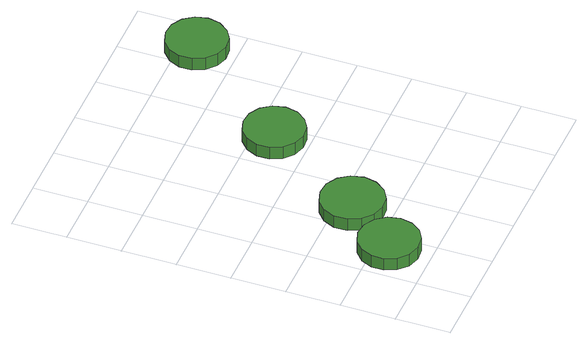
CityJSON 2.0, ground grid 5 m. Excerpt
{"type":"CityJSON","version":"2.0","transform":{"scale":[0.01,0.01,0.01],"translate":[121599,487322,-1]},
"CityObjects":{
"tree1":{"type":"SolitaryVegetationObject","attributes":{"function":"something"},"geometry":[{"type":"MultiSurface","lod":"1","boundaries":[[[0,1,2,3,4,5,6,7,8,9,10,11,12,13,14]],[[15,16,17,18,19,20,21,22,23,24,25,26,27,28,29]],[[0,29,28,1]],[[1,28,27,2]],[[2,27,26,3]],[[3,26,25,4]],[[4,25,24,5]],[[5,24,23,6]],[[6,23,22,7]],[[7,22,21,8]],[[8,21,20,9]],[[9,20,19,10]],[[10,19,18,11]],[[11,18,17,12]],[[12,17,16,13]],[[13,16,15,14]],[[14,15,29,0]]]}]},
"tree2":{"type":"SolitaryVegetationObject","attributes":{"function":"something"},"geometry":[{"type":"MultiSurface","lod":"1","boundaries":[[[30,31,32,33,34,35,36,37,38,39,40,41,42,43,44]],[[45,46,47,48,49,50,51,52,53,54,55,56,57,58,59]],[[30,59,58,31]],[[31,58,57,32]],[[32,57,56,33]],[[33,56,55,34]],[[34,55,54,35]],[[35,54,53,36]],[[36,53,52,37]],[[37,52,51,38]],[[38,51,50,39]],[[39,50,49,40]],[[40,49,48,41]],[[41,48,47,42]],[[42,47,46,43]],[[43,46,45,44]],[[44,45,59,30]]]}]},
"tree3":{"type":"SolitaryVegetationObject","attributes":{"function":"something"},"geometry":[{"type":"MultiSurface","lod":"1","boundaries":[[[60,61,62,63,64,65,66,67,68,69,70,71,72,73,74]],[[75,76,77,78,79,80,81,82,83,84,85,86,87,88,89]],[[60,89,88,61]],[[61,88,87,62]],[[62,87,86,63]],[[63,86,85,64]],[[64,85,84,65]],[[65,84,83,66]],[[66,83,82,67]],[[67,82,81,68]],[[68,81,80,69]],[[69,80,79,70]],[[70,79,78,71]],[[71,78,77,72]],[[72,77,76,73]],[[73,76,75,74]],[[74,75,89,60]]]}]},
"tree4":{"type":"SolitaryVegetationObject","attributes":{"function":"something"},"geometry":[{"type":"MultiSurface","lod":"1","boundaries":[[[90,91,92,93,94,95,96,97,98,99,100,101,102,103,104]],[[105,106,107,108,109,110,111,112,113,114,115,116,117,118,119]],[[90,119,118,91]],[[91,118,117,92]],[[92,117,116,93]],[[93,116,115,94]],[[94,115,114,95]],[[95,114,113,96]],[[96,113,112,97]],[[97,112,111,98]],[[98,111,110,99]],[[99,110,109,100]],[[100,109,108,101]],[[101,108,107,102]],[[102,107,106,103]],[[103,106,105,104]],[[104,105,119,90]]]}]}
},
"vertices":[
[549,354,255],[525,467,255],[457,560,255],[357,618,255],[243,630,255],[133,595,255],[47,517,255],[1,412,255],[1,297,255],[47,192,255],[133,114,255],[243,79,255],[357,91,255],[457,149,255],[525,242,255],[525,242,128],[457,149,128],[357,91,128],[243,79,128],[133,114,128],[47,192,128],[1,297,128],[1,412,128],[47,517,128],[133,595,128],[243,630,128],[357,618,128],[457,560,128],[525,467,128],[549,354,128],
[958,841,243],[933,959,243],[863,1056,243],[759,1116,243],[640,1128,243],[526,1091,243],[437,1011,243],[388,901,243],[388,781,243],[437,672,243],[526,592,243],[640,555,243],[759,567,243],[863,627,243],[933,724,243],[933,724,116],[863,627,116],[759,567,116],[640,555,116],[526,592,116],[437,672,116],[388,781,116],[388,901,116],[437,1011,116],[526,1091,116],[640,1128,116],[759,1116,116],[863,1056,116],[933,959,116],[958,841,116],
[1628,1816,199],[1604,1929,199],[1536,2022,199],[1436,2080,199],[1322,2092,199],[1212,2056,199],[1127,1979,199],[1080,1874,199],[1080,1758,199],[1127,1653,199],[1212,1576,199],[1322,1540,199],[1436,1552,199],[1536,1610,199],[1604,1703,199],[1604,1703,72],[1536,1610,72],[1436,1552,72],[1322,1540,72],[1212,1576,72],[1127,1653,72],[1080,1758,72],[1080,1874,72],[1127,1979,72],[1212,2056,72],[1322,2092,72],[1436,2080,72],[1536,2022,72],[1604,1929,72],[1628,1816,72],
[2493,2856,192],[2469,2969,192],[2401,3062,192],[2302,3120,192],[2187,3132,192],[2077,3096,192],[1992,3019,192],[1945,2914,192],[1945,2798,192],[1992,2693,192],[2077,2616,192],[2187,2580,192],[2302,2592,192],[2401,2650,192],[2469,2743,192],[2469,2743,65],[2401,2650,65],[2302,2592,65],[2187,2580,65],[2077,2616,65],[1992,2693,65],[1945,2798,65],[1945,2914,65],[1992,3019,65],[2077,3096,65],[2187,3132,65],[2302,3120,65],[2401,3062,65],[2469,2969,65],[2493,2856,65]
]}
